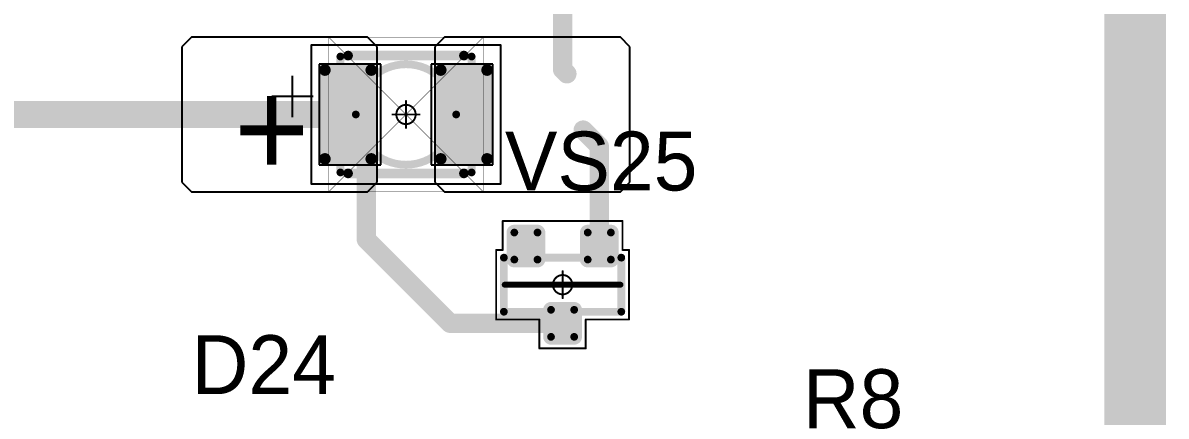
# Model space of a CAD drawing. Header units: millimetres. Extents: x 0 to 775, y 25 to 939.
# Drawn here: x 113.41 to 143.02, y 98.59 to 108.77 of the extents above; entities that cross this region are included whole.
import ezdxf

# ---------------------------------------------------------------- set-up
doc = ezdxf.new("R2010")
doc.units = ezdxf.units.MM
for name, color, linetype in [('Mechanical13', 56, 'Continuous'), ('Mechanical15', 56, 'Continuous'), ('Mechanical9', 56, 'Continuous'), ('TopLayer', 1, 'Continuous'), ('TopOverlay', 2, 'Continuous'), ('TopPaste', 8, 'Continuous'), ('TopSolder', 216, 'Continuous')]:
    doc.layers.add(name, color=color, linetype=linetype)

# ---------------------------------------------------------------- blocks, each defined once
blk = doc.blocks.new('SOT23_44')
at = {"layer": 'Mechanical13', "const_width": 0.2}
for points in [[(0.7, 1.52), (-0.7, 1.52)], [(-0.7, -1.52), (-0.7, 1.52)], [(0.7, -1.52), (0.7, 1.52)], [(0.7, -1.52), (-0.7, -1.52)]]:
    blk.add_lwpolyline(points, dxfattribs=at)
at = {"layer": 'Mechanical13', "const_width": 0.1}
for points in [[(-0.75, 1.52, 1), (-0.65, 1.52, 1)], [(-0.75, 1.52, 1), (-0.65, 1.52, 1)], [(0.65, 1.52, 1), (0.75, 1.52, 1)], [(0.65, 1.52, 1), (0.75, 1.52, 1)], [(-0.75, -1.52, 1), (-0.65, -1.52, 1)], [(-0.75, -1.52, 1), (-0.65, -1.52, 1)], [(0.65, -1.52, 1), (0.75, -1.52, 1)], [(0.65, -1.52, 1), (0.75, -1.52, 1)]]:
    blk.add_lwpolyline(points, format="xyb", close=True, dxfattribs=at)
at = {"layer": 'Mechanical15', "const_width": 0.05}
for points in [[(-1.65, -1.55), (-1.65, 1.55)], [(-0.9, 1.55), (-1.65, 1.55)], [(-0.9, 1.55), (-0.9, 1.72)], [(0.9, 1.72), (-0.9, 1.72)], [(0.9, 0.6), (0.9, 1.72)], [(1.65, 0.6), (0.9, 0.6)], [(1.65, -0.6), (1.65, 0.6)], [(0, -0.35), (0, 0.35)], [(0.35, 0), (-0.35, 0)], [(1.65, -0.6), (0.9, -0.6)], [(0.9, -1.72), (0.9, -0.6)], [(-0.9, -1.55), (-1.65, -1.55)], [(-0.9, -1.72), (-0.9, -1.55)], [(0.9, -1.72), (-0.9, -1.72)]]:
    blk.add_lwpolyline(points, dxfattribs=at)
at = {"layer": 'Mechanical15'}
for points, const_width in [([(-1.662, 1.55, 1), (-1.637, 1.55, 1)], 0.025), ([(-1.662, 1.55, 1), (-1.637, 1.55, 1)], 0.025), ([(-0.913, 1.72, 1), (-0.888, 1.72, 1)], 0.025), ([(-0.913, 1.72, 1), (-0.888, 1.72, 1)], 0.025), ([(-0.913, 1.55, 1), (-0.888, 1.55, 1)], 0.025), ([(-0.913, 1.55, 1), (-0.888, 1.55, 1)], 0.025), ([(0.888, 1.72, 1), (0.913, 1.72, 1)], 0.025), ([(0.888, 1.72, 1), (0.913, 1.72, 1)], 0.025), ([(0.888, 0.6, 1), (0.913, 0.6, 1)], 0.025), ([(0.888, 0.6, 1), (0.913, 0.6, 1)], 0.025), ([(1.637, 0.6, 1), (1.662, 0.6, 1)], 0.025), ([(1.637, 0.6, 1), (1.662, 0.6, 1)], 0.025), ([(-0.012, 0.35, 1), (0.012, 0.35, 1)], 0.025), ([(-0.362, 0, 1), (-0.337, 0, 1)], 0.025), ([(0.25, 0, 1), (-0.25, 0, 1)], 0.05), ([(-0.262, 0, 1), (-0.238, 0, 1)], 0.025), ([(0.238, 0, 1), (0.262, 0, 1)], 0.025), ([(0.337, 0, 1), (0.362, 0, 1)], 0.025), ([(-0.012, -0.35, 1), (0.012, -0.35, 1)], 0.025), ([(0.888, -0.6, 1), (0.913, -0.6, 1)], 0.025), ([(0.888, -0.6, 1), (0.913, -0.6, 1)], 0.025), ([(1.637, -0.6, 1), (1.662, -0.6, 1)], 0.025), ([(1.637, -0.6, 1), (1.662, -0.6, 1)], 0.025), ([(-1.662, -1.55, 1), (-1.637, -1.55, 1)], 0.025), ([(-1.662, -1.55, 1), (-1.637, -1.55, 1)], 0.025), ([(-0.913, -1.55, 1), (-0.888, -1.55, 1)], 0.025), ([(-0.913, -1.55, 1), (-0.888, -1.55, 1)], 0.025), ([(-0.913, -1.72, 1), (-0.888, -1.72, 1)], 0.025), ([(-0.913, -1.72, 1), (-0.888, -1.72, 1)], 0.025), ([(0.888, -1.72, 1), (0.913, -1.72, 1)], 0.025), ([(0.888, -1.72, 1), (0.913, -1.72, 1)], 0.025)]:
    blk.add_lwpolyline(points, format="xyb", close=True, dxfattribs=dict(at, const_width=const_width))
at = {"layer": 'TopLayer', "const_width": 0.1}
for points in [[(-1.4, 1.25, 1), (-1.3, 1.25, 1)], [(-0.7, 1.25, 1), (-0.6, 1.25, 1)], [(-1.4, 0.65, 1), (-1.3, 0.65, 1)], [(-0.7, 0.65, 1), (-0.6, 0.65, 1)], [(0.6, 0.3, 1), (0.7, 0.3, 1)], [(1.3, 0.3, 1), (1.4, 0.3, 1)], [(0.6, -0.3, 1), (0.7, -0.3, 1)], [(1.3, -0.3, 1), (1.4, -0.3, 1)], [(-1.4, -0.65, 1), (-1.3, -0.65, 1)], [(-0.7, -0.65, 1), (-0.6, -0.65, 1)], [(-1.4, -1.25, 1), (-1.3, -1.25, 1)], [(-0.7, -1.25, 1), (-0.6, -1.25, 1)]]:
    blk.add_lwpolyline(points, format="xyb", close=True, dxfattribs=at)
at = {"layer": 'TopLayer'}
for points in [[(-1.45, 1.25), (-1.45, 0.65), (-0.55, 1.25), (-0.55, 0.65)], [(-1.35, 1.35), (-1.35, 0.55), (-0.65, 1.35), (-0.65, 0.55)], [(0.55, 0.3), (0.55, -0.3), (1.45, 0.3), (1.45, -0.3)], [(0.65, 0.4), (0.65, -0.4), (1.35, 0.4), (1.35, -0.4)], [(-1.35, -0.55), (-1.35, -1.35), (-0.65, -0.55), (-0.65, -1.35)], [(-1.45, -0.65), (-1.45, -1.25), (-0.55, -0.65), (-0.55, -1.25)]]:
    blk.add_solid(points, dxfattribs=at)
at = {"layer": 'TopOverlay', "const_width": 0.15}
blk.add_lwpolyline([(0, -1.5), (0, 1.5)], dxfattribs=at)
at = {"layer": 'TopOverlay', "const_width": 0.075}
for points in [[(-0.038, 1.5, 1), (0.038, 1.5, 1)], [(-0.038, -1.5, 1), (0.038, -1.5, 1)]]:
    blk.add_lwpolyline(points, format="xyb", close=True, dxfattribs=at)
at = {"layer": 'TopPaste', "const_width": 0.075}
for points in [[(-1.387, 1.25, 1), (-1.313, 1.25, 1)], [(-0.687, 1.25, 1), (-0.613, 1.25, 1)], [(-1.387, 0.65, 1), (-1.313, 0.65, 1)], [(-0.687, 0.65, 1), (-0.613, 0.65, 1)], [(0.613, 0.3, 1), (0.687, 0.3, 1)], [(1.313, 0.3, 1), (1.387, 0.3, 1)], [(0.613, -0.3, 1), (0.687, -0.3, 1)], [(1.313, -0.3, 1), (1.387, -0.3, 1)], [(-1.387, -0.65, 1), (-1.313, -0.65, 1)], [(-0.687, -0.65, 1), (-0.613, -0.65, 1)], [(-1.387, -1.25, 1), (-1.313, -1.25, 1)], [(-0.687, -1.25, 1), (-0.613, -1.25, 1)]]:
    blk.add_lwpolyline(points, format="xyb", close=True, dxfattribs=at)
at = {"layer": 'TopPaste'}
for points in [[(-1.425, 1.25), (-1.425, 0.65), (-0.575, 1.25), (-0.575, 0.65)], [(-1.35, 1.325), (-1.35, 0.575), (-0.65, 1.325), (-0.65, 0.575)], [(0.575, 0.3), (0.575, -0.3), (1.425, 0.3), (1.425, -0.3)], [(0.65, 0.375), (0.65, -0.375), (1.35, 0.375), (1.35, -0.375)], [(-1.35, -0.575), (-1.35, -1.325), (-0.65, -0.575), (-0.65, -1.325)], [(-1.425, -0.65), (-1.425, -1.25), (-0.575, -0.65), (-0.575, -1.25)]]:
    blk.add_solid(points, dxfattribs=at)
at = {"layer": 'TopSolder', "const_width": 0.202}
for points in [[(-1.451, 1.25, 1), (-1.249, 1.25, 1)], [(-0.751, 1.25, 1), (-0.549, 1.25, 1)], [(-1.451, 0.65, 1), (-1.249, 0.65, 1)], [(-0.751, 0.65, 1), (-0.549, 0.65, 1)], [(0.549, 0.3, 1), (0.751, 0.3, 1)], [(1.249, 0.3, 1), (1.451, 0.3, 1)], [(0.549, -0.3, 1), (0.751, -0.3, 1)], [(1.249, -0.3, 1), (1.451, -0.3, 1)], [(-1.451, -0.65, 1), (-1.249, -0.65, 1)], [(-0.751, -0.65, 1), (-0.549, -0.65, 1)], [(-1.451, -1.25, 1), (-1.249, -1.25, 1)], [(-0.751, -1.25, 1), (-0.549, -1.25, 1)]]:
    blk.add_lwpolyline(points, format="xyb", close=True, dxfattribs=at)
at = {"layer": 'TopSolder'}
for points in [[(-1.552, 1.25), (-1.552, 0.65), (-0.448, 1.25), (-0.448, 0.65)], [(-1.35, 1.452), (-1.35, 0.448), (-0.65, 1.452), (-0.65, 0.448)], [(0.448, 0.3), (0.448, -0.3), (1.552, 0.3), (1.552, -0.3)], [(0.65, 0.502), (0.65, -0.502), (1.35, 0.502), (1.35, -0.502)], [(-1.35, -0.448), (-1.35, -1.452), (-0.65, -0.448), (-0.65, -1.452)], [(-1.552, -0.65), (-1.552, -1.25), (-0.448, -0.65), (-0.448, -1.25)]]:
    blk.add_solid(points, dxfattribs=at)
blk = doc.blocks.new('T66G_137')
at = {"layer": 'Mechanical13'}
for p, q in [((2.936, 0.071), (2.936, -1)), ((2.4, -0.464), (3.471, -0.464))]:
    blk.add_line(p, q, dxfattribs=at)
at = {"layer": 'Mechanical13', "const_width": 0.2}
for points in [[(-1.7, 1.5), (-1.7, -1.5)], [(1.7, 1.5), (-1.7, 1.5)], [(1.7, 1.5), (1.7, -1.5)], [(1.7, -1.5), (-1.7, -1.5)]]:
    blk.add_lwpolyline(points, dxfattribs=at)
at = {"layer": 'Mechanical13'}
for points, const_width in [([(-1.75, 1.5, 1), (-1.65, 1.5, 1)], 0.1), ([(-1.75, 1.5, 1), (-1.65, 1.5, 1)], 0.1), ([(1.65, 1.5, 1), (1.75, 1.5, 1)], 0.1), ([(1.65, 1.5, 1), (1.75, 1.5, 1)], 0.1), ([(1.3, 0, 1), (-1.3, 0, 1)], 0.2), ([(-1.35, 0, 1), (-1.25, 0, 1)], 0.1), ([(1.25, 0, 1), (1.35, 0, 1)], 0.1), ([(-1.75, -1.5, 1), (-1.65, -1.5, 1)], 0.1), ([(-1.75, -1.5, 1), (-1.65, -1.5, 1)], 0.1), ([(1.65, -1.5, 1), (1.75, -1.5, 1)], 0.1), ([(1.65, -1.5, 1), (1.75, -1.5, 1)], 0.1)]:
    blk.add_lwpolyline(points, format="xyb", close=True, dxfattribs=dict(at, const_width=const_width))
at = {"layer": 'Mechanical15', "const_width": 0.05}
for points in [[(2.45, 1.8), (-2.45, 1.8)], [(-2.45, 1.8), (-2.45, -1.8)], [(2.45, 1.8), (2.45, -1.8)], [(0, 0.35), (0, -0.35)], [(0.35, 0), (-0.35, 0)], [(2.45, -1.8), (-2.45, -1.8)]]:
    blk.add_lwpolyline(points, dxfattribs=at)
at = {"layer": 'Mechanical15'}
for points, const_width in [([(-2.462, 1.8, 1), (-2.438, 1.8, 1)], 0.025), ([(-2.462, 1.8, 1), (-2.438, 1.8, 1)], 0.025), ([(2.438, 1.8, 1), (2.462, 1.8, 1)], 0.025), ([(2.438, 1.8, 1), (2.462, 1.8, 1)], 0.025), ([(-0.012, 0.35, 1), (0.012, 0.35, 1)], 0.025), ([(-0.362, 0, 1), (-0.337, 0, 1)], 0.025), ([(0.25, 0, 1), (-0.25, 0, 1)], 0.05), ([(-0.262, 0, 1), (-0.238, 0, 1)], 0.025), ([(0.238, 0, 1), (0.262, 0, 1)], 0.025), ([(0.337, 0, 1), (0.362, 0, 1)], 0.025), ([(-0.012, -0.35, 1), (0.012, -0.35, 1)], 0.025), ([(-2.462, -1.8, 1), (-2.438, -1.8, 1)], 0.025), ([(-2.462, -1.8, 1), (-2.438, -1.8, 1)], 0.025), ([(2.438, -1.8, 1), (2.462, -1.8, 1)], 0.025), ([(2.438, -1.8, 1), (2.462, -1.8, 1)], 0.025)]:
    blk.add_lwpolyline(points, format="xyb", close=True, dxfattribs=dict(at, const_width=const_width))
at = {"layer": 'TopLayer'}
for p, q in [((-5.55, 2), (-5.8, 1.75)), ((-1, 2), (-5.55, 2)), ((-0.75, 1.75), (-1, 2)), ((1, 2), (0.75, 1.75)), ((5.55, 2), (1, 2)), ((5.8, 1.75), (5.55, 2)), ((-5.8, 1.75), (-5.8, -1.75)), ((-0.75, -1.75), (-0.75, 1.75)), ((0.75, 1.75), (0.75, -1.75)), ((5.8, -1.75), (5.8, 1.75)), ((-5.8, -1.75), (-5.55, -2)), ((-1, -2), (-0.75, -1.75)), ((0.75, -1.75), (1, -2)), ((5.55, -2), (5.8, -1.75)), ((-5.55, -2), (-1, -2)), ((1, -2), (5.55, -2))]:
    blk.add_line(p, q, dxfattribs=at)
at = {"layer": 'TopLayer', "const_width": 0.15}
for points in [[(-2.175, 1.15, 1), (-2.025, 1.15, 1)], [(-0.975, 1.15, 1), (-0.825, 1.15, 1)], [(0.825, 1.15, 1), (0.975, 1.15, 1)], [(2.025, 1.15, 1), (2.175, 1.15, 1)], [(-2.175, -1.15, 1), (-2.025, -1.15, 1)], [(-0.975, -1.15, 1), (-0.825, -1.15, 1)], [(0.825, -1.15, 1), (0.975, -1.15, 1)], [(2.025, -1.15, 1), (2.175, -1.15, 1)]]:
    blk.add_lwpolyline(points, format="xyb", close=True, dxfattribs=at)
at = {"layer": 'TopLayer'}
for points in [[(-0.9, 1.3), (-2.1, 1.3), (-0.9, -1.3), (-2.1, -1.3)], [(2.1, 1.3), (0.9, 1.3), (2.1, -1.3), (0.9, -1.3)], [(-0.75, 1.15), (-2.25, 1.15), (-0.75, -1.15), (-2.25, -1.15)], [(2.25, 1.15), (0.75, 1.15), (2.25, -1.15), (0.75, -1.15)]]:
    blk.add_solid(points, dxfattribs=at)
at = {"layer": 'TopOverlay', "const_width": 0.25}
for points in [[(1.5, 1.525), (-1.5, 1.525)], [(1.5, -1.525), (-1.5, -1.525)]]:
    blk.add_lwpolyline(points, dxfattribs=at)
at = {"layer": 'TopOverlay', "const_width": 0.125}
for points in [[(-1.562, 1.525, 1), (-1.438, 1.525, 1)], [(1.438, 1.525, 1), (1.562, 1.525, 1)], [(-1.562, -1.525, 1), (-1.438, -1.525, 1)], [(1.438, -1.525, 1), (1.562, -1.525, 1)]]:
    blk.add_lwpolyline(points, format="xyb", close=True, dxfattribs=at)
at = {"layer": 'TopPaste', "const_width": 0.125}
for points in [[(-2.163, 1.15, 1), (-2.038, 1.15, 1)], [(-0.963, 1.15, 1), (-0.838, 1.15, 1)], [(0.838, 1.15, 1), (0.963, 1.15, 1)], [(2.038, 1.15, 1), (2.163, 1.15, 1)], [(-2.163, -1.15, 1), (-2.038, -1.15, 1)], [(-0.963, -1.15, 1), (-0.838, -1.15, 1)], [(0.838, -1.15, 1), (0.963, -1.15, 1)], [(2.038, -1.15, 1), (2.163, -1.15, 1)]]:
    blk.add_lwpolyline(points, format="xyb", close=True, dxfattribs=at)
at = {"layer": 'TopPaste'}
for points in [[(-0.9, 1.275), (-2.1, 1.275), (-0.9, -1.275), (-2.1, -1.275)], [(2.1, 1.275), (0.9, 1.275), (2.1, -1.275), (0.9, -1.275)], [(-0.775, 1.15), (-2.225, 1.15), (-0.775, -1.15), (-2.225, -1.15)], [(2.225, 1.15), (0.775, 1.15), (2.225, -1.15), (0.775, -1.15)]]:
    blk.add_solid(points, dxfattribs=at)
at = {"layer": 'TopSolder'}
for p, q in [((-2.25, 1.3), (-2.25, -1.3)), ((-0.65, 1.3), (-2.25, 1.3)), ((-0.65, -1.3), (-0.65, 1.3)), ((0.65, 1.3), (0.65, -1.3)), ((2.25, 1.3), (0.65, 1.3)), ((2.25, -1.3), (2.25, 1.3)), ((-2.25, -1.3), (-0.65, -1.3)), ((0.65, -1.3), (2.25, -1.3))]:
    blk.add_line(p, q, dxfattribs=at)
at = {"layer": 'TopOverlay'}
blk.add_text('+', height=2.5, dxfattribs=at).set_placement((2.5, -0.8))

msp = doc.modelspace()

# ---------------------------------------------------------------- linework, layer by layer
at = {"layer": 'Mechanical9'}
for points, const_width in [([(121.333, 108.4), (125.333, 108.4)], 0.0127), ([(121.333, 104.4), (121.333, 108.4)], 0.0127), ([(121.333, 104.4), (125.333, 108.4)], 0.01), ([(121.333, 108.4), (125.333, 104.4)], 0.01), ([(125.333, 104.4), (125.333, 108.4)], 0.0127), ([(121.333, 104.4), (125.333, 104.4)], 0.0127)]:
    msp.add_lwpolyline(points, dxfattribs=dict(at, const_width=const_width))
for points, const_width in [([(121.33, 108.4, 1), (121.336, 108.4, 1)], 0.00635), ([(121.33, 108.4, 1), (121.336, 108.4, 1)], 0.00635), ([(121.33, 108.4, 1), (121.335, 108.4, 1)], 0.005), ([(125.33, 108.4, 1), (125.336, 108.4, 1)], 0.00635), ([(125.33, 108.4, 1), (125.336, 108.4, 1)], 0.00635), ([(125.33, 108.4, 1), (125.335, 108.4, 1)], 0.005), ([(121.33, 104.4, 1), (121.336, 104.4, 1)], 0.00635), ([(121.33, 104.4, 1), (121.336, 104.4, 1)], 0.00635), ([(121.33, 104.4, 1), (121.335, 104.4, 1)], 0.005), ([(125.33, 104.4, 1), (125.336, 104.4, 1)], 0.00635), ([(125.33, 104.4, 1), (125.336, 104.4, 1)], 0.00635), ([(125.33, 104.4, 1), (125.335, 104.4, 1)], 0.005)]:
    msp.add_lwpolyline(points, format="xyb", close=True, dxfattribs=dict(at, const_width=const_width))
at = {"layer": 'TopLayer'}
for points, const_width in [([(142.215, 96.346), (142.215, 126.49)], 1.6), ([(127.388, 107.564), (127.388, 111.046)], 0.5), ([(127.388, 107.564), (127.499, 107.453)], 0.5), ([(82.323, 106.4), (121.833, 106.4)], 0.7), ([(121.833, 106.37), (122.305, 105.898)], 0.5), ([(122.305, 103.167), (122.305, 105.898)], 0.5), ([(127.92, 105.996), (128.338, 105.578)], 0.5), ([(128.338, 102.994), (128.338, 105.578)], 0.5), ([(122.305, 103.167), (124.478, 100.994)], 0.5), ([(124.478, 100.994), (127.388, 100.994)], 0.5)]:
    msp.add_lwpolyline(points, dxfattribs=dict(at, const_width=const_width))
for points, const_width in [([(127.263, 107.564, 1), (127.513, 107.564, 1)], 0.25), ([(127.263, 107.564, 1), (127.513, 107.564, 1)], 0.25), ([(127.374, 107.453, 1), (127.624, 107.453, 1)], 0.25), ([(121.658, 106.4, 1), (122.008, 106.4, 1)], 0.35), ([(121.708, 106.37, 1), (121.958, 106.37, 1)], 0.25), ([(122.18, 105.898, 1), (122.43, 105.898, 1)], 0.25), ([(122.18, 105.898, 1), (122.43, 105.898, 1)], 0.25), ([(127.795, 105.996, 1), (128.045, 105.996, 1)], 0.25), ([(128.213, 105.578, 1), (128.463, 105.578, 1)], 0.25), ([(128.213, 105.578, 1), (128.463, 105.578, 1)], 0.25), ([(122.18, 103.167, 1), (122.43, 103.167, 1)], 0.25), ([(122.18, 103.167, 1), (122.43, 103.167, 1)], 0.25), ([(128.213, 102.994, 1), (128.463, 102.994, 1)], 0.25), ([(124.353, 100.994, 1), (124.603, 100.994, 1)], 0.25), ([(124.353, 100.994, 1), (124.603, 100.994, 1)], 0.25), ([(127.263, 100.994, 1), (127.513, 100.994, 1)], 0.25)]:
    msp.add_lwpolyline(points, format="xyb", close=True, dxfattribs=dict(at, const_width=const_width))

# ---------------------------------------------------------------- block references
for name, p, rotation in [('T66G_137', (123.333, 106.4), 180), ('SOT23_44', (127.388, 101.994), 270)]:
    msp.add_blockref(name, p, dxfattribs=dict(rotation=rotation))

# ---------------------------------------------------------------- texts
at = {"layer": 'TopOverlay'}
for s, p in [('VS25', (125.894, 104.433)), ('D24', (117.78, 99.162)), ('R8', (133.605, 98.28))]:
    msp.add_text(s, height=1.524, dxfattribs=at).set_placement(p)

doc.saveas('drawing.dxf')
